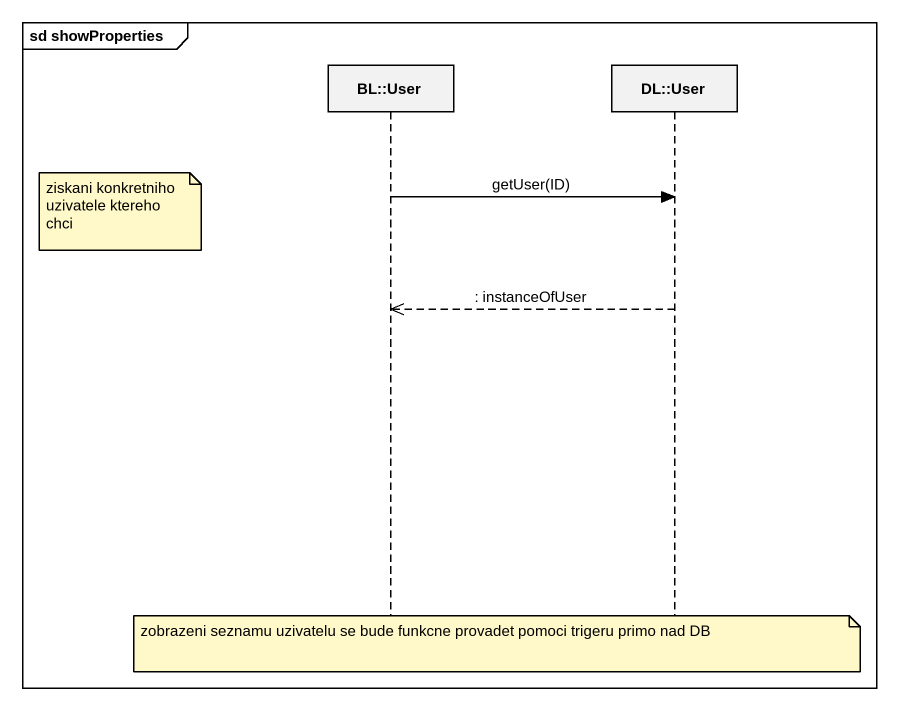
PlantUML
@startuml
mainframe sd showProperties
hide footbox
participant "BL::User" as BL_User
participant "DL::User" as DL_User

BL_User -> DL_User : getUser(ID)
note left of BL_User : ziskani konkretniho uzivatele ktereho chci
DL_User -->> BL_User : : instanceOfUser
note over BL_User : zobrazeni seznamu uzivatelu se bude funkcne provadet pomoci trigeru primo nad DB
@enduml
